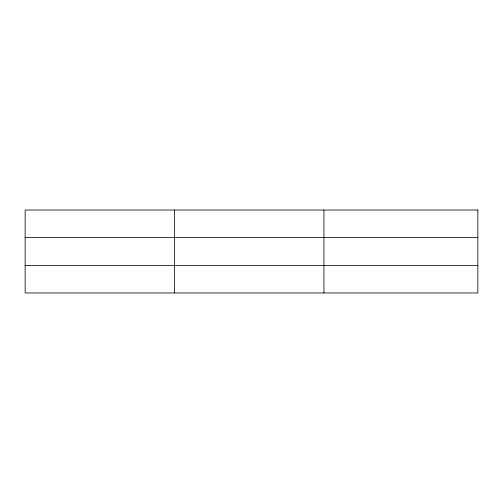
<?xml version="1.0" encoding="UTF-8"?>
<svg xmlns="http://www.w3.org/2000/svg" width="503" height="503" viewBox="0 0 503 503"><rect width="100%" height="100%" fill="white"/><g stroke="black" fill="none" stroke-linecap="round" stroke-linejoin="round"><path stroke-width="0.75" d="M174.541 292.972L174.541 210.028M323.932 292.972L323.932 210.028M25.15 237.403L477.85 237.403M25.15 265.597L477.85 265.597M477.85 210.028L477.85 292.972L25.15 292.972L25.15 210.028L477.85 210.028"/></g></svg>
